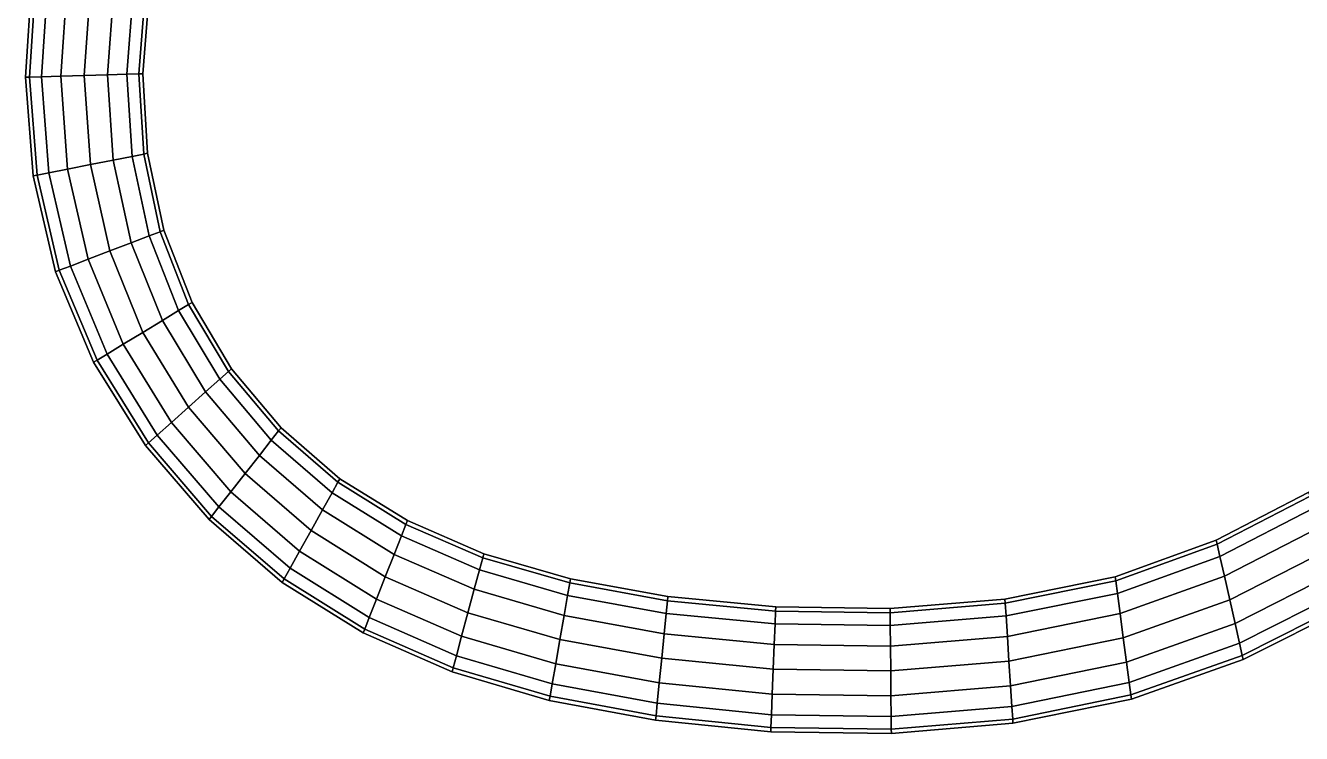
# Model space of a CAD drawing. Extents: x -69847 to 69397, y -182924 to 65597.
# Drawn here: x -69847 to -25111, y -74578 to -49749 of the extents above; entities that cross this region are included whole.
import ezdxf

# ---------------------------------------------------------------- set-up
doc = ezdxf.new("R2010")
doc.units = 0

msp = doc.modelspace()

# ---------------------------------------------------------------- linework, layer by layer
for points in [[(-69847.289063, -51560.792969, 196062.875), (-69706.898438, -51556.648438, 195174.203125), (-69487.710938, -48126.832031, 195705.453125), (-69627.984375, -48108.851563, 196594.125)], [(-69706.898438, -51556.648438, 196951.546875), (-69847.289063, -51560.792969, 196062.875), (-69627.984375, -48108.851563, 196594.125), (-69487.710938, -48126.832031, 197482.796875)], [(-69706.898438, -51556.648438, 195174.203125), (-69285.726563, -51544.210938, 194437.875), (-69066.890625, -48180.78125, 194969.125), (-69487.710938, -48126.832031, 195705.453125)], [(-69285.726563, -51544.210938, 197687.875), (-69706.898438, -51556.648438, 196951.546875), (-69487.710938, -48126.832031, 197482.796875), (-69066.890625, -48180.78125, 198219.125)], [(-68388.90625, -48267.695313, 198676.15625), (-68607.171875, -51524.167969, 198144.90625), (-69285.726563, -51544.210938, 197687.875), (-69066.890625, -48180.78125, 198219.125)], [(-69285.726563, -51544.210938, 194437.875), (-68607.171875, -51524.167969, 193980.84375), (-68388.90625, -48267.695313, 194512.09375), (-69066.890625, -48180.78125, 194969.125)], [(-67570.640625, -48372.59375, 198828.5), (-67788.234375, -51499.984375, 198297.25), (-68607.171875, -51524.167969, 198144.90625), (-68388.90625, -48267.695313, 198676.15625)], [(-68607.171875, -51524.167969, 193980.84375), (-67788.234375, -51499.984375, 193828.5), (-67570.640625, -48372.59375, 194359.75), (-68388.90625, -48267.695313, 194512.09375)], [(-66752.382813, -48477.492188, 198676.15625), (-66969.289063, -51475.800781, 198144.90625), (-67788.234375, -51499.984375, 198297.25), (-67570.640625, -48372.59375, 198828.5)], [(-67788.234375, -51499.984375, 193828.5), (-66969.289063, -51475.800781, 193980.84375), (-66752.382813, -48477.492188, 194512.09375), (-67570.640625, -48372.59375, 194359.75)], [(-66074.398438, -48564.40625, 198219.125), (-66290.734375, -51455.761719, 197687.875), (-66969.289063, -51475.800781, 198144.90625), (-66752.382813, -48477.492188, 198676.15625)], [(-66969.289063, -51475.800781, 193980.84375), (-66290.734375, -51455.761719, 194437.875), (-66074.398438, -48564.40625, 194969.125), (-66752.382813, -48477.492188, 194512.09375)], [(-66074.398438, -48564.40625, 194969.125), (-66290.734375, -51455.761719, 194437.875), (-65869.5625, -51443.320313, 195174.203125), (-65653.578125, -48618.355469, 195705.453125)], [(-65653.578125, -48618.355469, 197482.796875), (-65869.5625, -51443.320313, 196951.546875), (-66290.734375, -51455.761719, 197687.875), (-66074.398438, -48564.40625, 198219.125)], [(-65653.578125, -48618.355469, 195705.453125), (-65869.5625, -51443.320313, 195174.203125), (-65729.171875, -51439.175781, 196062.875), (-65513.304688, -48636.335938, 196594.125)], [(-65513.304688, -48636.335938, 196594.125), (-65729.171875, -51439.175781, 196062.875), (-65869.5625, -51443.320313, 196951.546875), (-65653.578125, -48618.355469, 197482.796875)], [(-66290.734375, -51455.761719, 194437.875), (-66112.992188, -54337.980469, 193969.125), (-65702.242188, -54257.324219, 194705.453125), (-65869.5625, -51443.320313, 195174.203125)], [(-65869.5625, -51443.320313, 196951.546875), (-65702.242188, -54257.324219, 196482.796875), (-66112.992188, -54337.980469, 197219.125), (-66290.734375, -51455.761719, 197687.875)], [(-65869.5625, -51443.320313, 195174.203125), (-65702.242188, -54257.324219, 194705.453125), (-65565.328125, -54230.4375, 195594.125), (-65729.171875, -51439.175781, 196062.875)], [(-65729.171875, -51439.175781, 196062.875), (-65565.328125, -54230.4375, 195594.125), (-65702.242188, -54257.324219, 196482.796875), (-65869.5625, -51443.320313, 196951.546875)], [(-69581.546875, -55019.082031, 195594.125), (-69444.625, -54992.199219, 194705.453125), (-69706.898438, -51556.648438, 195174.203125), (-69847.289063, -51560.792969, 196062.875)], [(-69444.625, -54992.199219, 196482.796875), (-69581.546875, -55019.082031, 195594.125), (-69847.289063, -51560.792969, 196062.875), (-69706.898438, -51556.648438, 196951.546875)], [(-69444.625, -54992.199219, 194705.453125), (-69033.875, -54911.542969, 193969.125), (-69285.726563, -51544.210938, 194437.875), (-69706.898438, -51556.648438, 195174.203125)], [(-69033.875, -54911.542969, 197219.125), (-69444.625, -54992.199219, 196482.796875), (-69706.898438, -51556.648438, 196951.546875), (-69285.726563, -51544.210938, 197687.875)], [(-68607.171875, -51524.167969, 198144.90625), (-68372.117188, -54781.59375, 197676.15625), (-69033.875, -54911.542969, 197219.125), (-69285.726563, -51544.210938, 197687.875)], [(-69033.875, -54911.542969, 193969.125), (-68372.117188, -54781.59375, 193512.09375), (-68607.171875, -51524.167969, 193980.84375), (-69285.726563, -51544.210938, 194437.875)], [(-67788.234375, -51499.984375, 198297.25), (-67573.4375, -54624.761719, 197828.5), (-68372.117188, -54781.59375, 197676.15625), (-68607.171875, -51524.167969, 198144.90625)], [(-68372.117188, -54781.59375, 193512.09375), (-67573.4375, -54624.761719, 193359.75), (-67788.234375, -51499.984375, 193828.5), (-68607.171875, -51524.167969, 193980.84375)], [(-66969.289063, -51475.800781, 198144.90625), (-66774.757813, -54467.929688, 197676.15625), (-67573.4375, -54624.761719, 197828.5), (-67788.234375, -51499.984375, 198297.25)], [(-67573.4375, -54624.761719, 193359.75), (-66774.757813, -54467.929688, 193512.09375), (-66969.289063, -51475.800781, 193980.84375), (-67788.234375, -51499.984375, 193828.5)], [(-66290.734375, -51455.761719, 197687.875), (-66112.992188, -54337.980469, 197219.125), (-66774.757813, -54467.929688, 197676.15625), (-66969.289063, -51475.800781, 198144.90625)], [(-66774.757813, -54467.929688, 193512.09375), (-66112.992188, -54337.980469, 193969.125), (-66290.734375, -51455.761719, 194437.875), (-66969.289063, -51475.800781, 193980.84375)], [(-66774.757813, -54467.929688, 197676.15625), (-66139.8125, -57367.484375, 197269.90625), (-66894.445313, -57656.613281, 197422.25), (-67573.4375, -54624.761719, 197828.5)], [(-66894.445313, -57656.613281, 192953.5), (-66139.8125, -57367.484375, 193105.84375), (-66774.757813, -54467.929688, 193512.09375), (-67573.4375, -54624.761719, 193359.75)], [(-66112.992188, -54337.980469, 197219.125), (-65514.546875, -57127.917969, 196812.875), (-66139.8125, -57367.484375, 197269.90625), (-66774.757813, -54467.929688, 197676.15625)], [(-66139.8125, -57367.484375, 193105.84375), (-65514.546875, -57127.917969, 193562.875), (-66112.992188, -54337.980469, 193969.125), (-66774.757813, -54467.929688, 193512.09375)], [(-66112.992188, -54337.980469, 193969.125), (-65514.546875, -57127.917969, 193562.875), (-65126.445313, -56979.222656, 194299.203125), (-65702.242188, -54257.324219, 194705.453125)], [(-65702.242188, -54257.324219, 196482.796875), (-65126.445313, -56979.222656, 196076.546875), (-65514.546875, -57127.917969, 196812.875), (-66112.992188, -54337.980469, 197219.125)], [(-65702.242188, -54257.324219, 194705.453125), (-65126.445313, -56979.222656, 194299.203125), (-64997.085938, -56929.65625, 195187.875), (-65565.328125, -54230.4375, 195594.125)], [(-65565.328125, -54230.4375, 195594.125), (-64997.085938, -56929.65625, 195187.875), (-65126.445313, -56979.222656, 196076.546875), (-65702.242188, -54257.324219, 196482.796875)], [(-68791.8125, -58383.574219, 195187.875), (-68662.445313, -58334.007813, 194299.203125), (-69444.625, -54992.199219, 194705.453125), (-69581.546875, -55019.082031, 195594.125)], [(-68662.445313, -58334.007813, 196076.546875), (-68791.8125, -58383.574219, 195187.875), (-69581.546875, -55019.082031, 195594.125), (-69444.625, -54992.199219, 196482.796875)], [(-68662.445313, -58334.007813, 194299.203125), (-68274.34375, -58185.3125, 193562.875), (-69033.875, -54911.542969, 193969.125), (-69444.625, -54992.199219, 194705.453125)], [(-68274.34375, -58185.3125, 196812.875), (-68662.445313, -58334.007813, 196076.546875), (-69444.625, -54992.199219, 196482.796875), (-69033.875, -54911.542969, 197219.125)], [(-68372.117188, -54781.59375, 197676.15625), (-67649.078125, -57945.746094, 197269.90625), (-68274.34375, -58185.3125, 196812.875), (-69033.875, -54911.542969, 197219.125)], [(-68274.34375, -58185.3125, 193562.875), (-67649.078125, -57945.746094, 193105.84375), (-68372.117188, -54781.59375, 193512.09375), (-69033.875, -54911.542969, 193969.125)], [(-67573.4375, -54624.761719, 197828.5), (-66894.445313, -57656.613281, 197422.25), (-67649.078125, -57945.746094, 197269.90625), (-68372.117188, -54781.59375, 197676.15625)], [(-67649.078125, -57945.746094, 193105.84375), (-66894.445313, -57656.613281, 192953.5), (-67573.4375, -54624.761719, 193359.75), (-68372.117188, -54781.59375, 193512.09375)], [(-65514.546875, -57127.917969, 196812.875), (-64479.96875, -59749.25, 196469.125), (-65048.21875, -60094.722656, 196926.15625), (-66139.8125, -57367.484375, 197269.90625)], [(-65048.21875, -60094.722656, 192762.09375), (-64479.96875, -59749.25, 193219.125), (-65514.546875, -57127.917969, 193562.875), (-66139.8125, -57367.484375, 193105.84375)], [(-65514.546875, -57127.917969, 193562.875), (-64479.96875, -59749.25, 193219.125), (-64127.261719, -59534.816406, 193955.453125), (-65126.445313, -56979.222656, 194299.203125)], [(-65126.445313, -56979.222656, 196076.546875), (-64127.261719, -59534.816406, 195732.796875), (-64479.96875, -59749.25, 196469.125), (-65514.546875, -57127.917969, 196812.875)], [(-65126.445313, -56979.222656, 194299.203125), (-64127.261719, -59534.816406, 193955.453125), (-64009.695313, -59463.339844, 194844.125), (-64997.085938, -56929.65625, 195187.875)], [(-64997.085938, -56929.65625, 195187.875), (-64009.695313, -59463.339844, 194844.125), (-64127.261719, -59534.816406, 195732.796875), (-65126.445313, -56979.222656, 196076.546875)], [(-66894.445313, -57656.613281, 197422.25), (-65734.039063, -60511.675781, 197078.5), (-66419.851563, -60928.625, 196926.15625), (-67649.078125, -57945.746094, 197269.90625)], [(-66419.851563, -60928.625, 192762.09375), (-65734.039063, -60511.675781, 192609.75), (-66894.445313, -57656.613281, 192953.5), (-67649.078125, -57945.746094, 193105.84375)], [(-66139.8125, -57367.484375, 197269.90625), (-65048.21875, -60094.722656, 196926.15625), (-65734.039063, -60511.675781, 197078.5), (-66894.445313, -57656.613281, 197422.25)], [(-65734.039063, -60511.675781, 192609.75), (-65048.21875, -60094.722656, 192762.09375), (-66139.8125, -57367.484375, 193105.84375), (-66894.445313, -57656.613281, 192953.5)], [(-67649.078125, -57945.746094, 197269.90625), (-66419.851563, -60928.625, 196926.15625), (-66988.101563, -61274.101563, 196469.125), (-68274.34375, -58185.3125, 196812.875)], [(-66988.101563, -61274.101563, 193219.125), (-66419.851563, -60928.625, 192762.09375), (-67649.078125, -57945.746094, 193105.84375), (-68274.34375, -58185.3125, 193562.875)], [(-67458.375, -61560.011719, 194844.125), (-67340.804688, -61488.53125, 193955.453125), (-68662.445313, -58334.007813, 194299.203125), (-68791.8125, -58383.574219, 195187.875)], [(-67340.804688, -61488.53125, 195732.796875), (-67458.375, -61560.011719, 194844.125), (-68791.8125, -58383.574219, 195187.875), (-68662.445313, -58334.007813, 196076.546875)], [(-67340.804688, -61488.53125, 193955.453125), (-66988.101563, -61274.101563, 193219.125), (-68274.34375, -58185.3125, 193562.875), (-68662.445313, -58334.007813, 194299.203125)], [(-66988.101563, -61274.101563, 196469.125), (-67340.804688, -61488.53125, 195732.796875), (-68662.445313, -58334.007813, 196076.546875), (-68274.34375, -58185.3125, 196812.875)], [(-64127.261719, -59534.816406, 193955.453125), (-62730.863281, -61877.675781, 193674.203125), (-62628.246094, -61785.910156, 194562.875), (-64009.695313, -59463.339844, 194844.125)], [(-64009.695313, -59463.339844, 194844.125), (-62628.246094, -61785.910156, 194562.875), (-62730.863281, -61877.675781, 195451.546875), (-64127.261719, -59534.816406, 195732.796875)], [(-64479.96875, -59749.25, 196469.125), (-63038.726563, -62152.976563, 196187.875), (-63534.726563, -62596.511719, 196644.90625), (-65048.21875, -60094.722656, 196926.15625)], [(-63534.726563, -62596.511719, 192480.84375), (-63038.726563, -62152.976563, 192937.875), (-64479.96875, -59749.25, 193219.125), (-65048.21875, -60094.722656, 192762.09375)], [(-64479.96875, -59749.25, 193219.125), (-63038.726563, -62152.976563, 192937.875), (-62730.863281, -61877.675781, 193674.203125), (-64127.261719, -59534.816406, 193955.453125)], [(-64127.261719, -59534.816406, 195732.796875), (-62730.863281, -61877.675781, 195451.546875), (-63038.726563, -62152.976563, 196187.875), (-64479.96875, -59749.25, 196469.125)], [(-65048.21875, -60094.722656, 196926.15625), (-63534.726563, -62596.511719, 196644.90625), (-64133.347656, -63131.8125, 196797.25), (-65734.039063, -60511.675781, 197078.5)], [(-64133.347656, -63131.8125, 192328.5), (-63534.726563, -62596.511719, 192480.84375), (-65048.21875, -60094.722656, 192762.09375), (-65734.039063, -60511.675781, 192609.75)], [(-65734.039063, -60511.675781, 197078.5), (-64133.347656, -63131.8125, 196797.25), (-64731.96875, -63667.117188, 196644.90625), (-66419.851563, -60928.625, 196926.15625)], [(-64731.96875, -63667.117188, 192480.84375), (-64133.347656, -63131.8125, 192328.5), (-65734.039063, -60511.675781, 192609.75), (-66419.851563, -60928.625, 192762.09375)], [(-65535.835938, -64385.953125, 193674.203125), (-65227.96875, -64110.65625, 192937.875), (-66988.101563, -61274.101563, 193219.125), (-67340.804688, -61488.53125, 193955.453125)], [(-65227.96875, -64110.65625, 196187.875), (-65535.835938, -64385.953125, 195451.546875), (-67340.804688, -61488.53125, 195732.796875), (-66988.101563, -61274.101563, 196469.125)], [(-66419.851563, -60928.625, 196926.15625), (-64731.96875, -63667.117188, 196644.90625), (-65227.96875, -64110.65625, 196187.875), (-66988.101563, -61274.101563, 196469.125)], [(-65227.96875, -64110.65625, 192937.875), (-64731.96875, -63667.117188, 192480.84375), (-66419.851563, -60928.625, 192762.09375), (-66988.101563, -61274.101563, 193219.125)], [(-65638.453125, -64477.71875, 194562.875), (-65535.835938, -64385.953125, 193674.203125), (-67340.804688, -61488.53125, 193955.453125), (-67458.375, -61560.011719, 194844.125)], [(-65535.835938, -64385.953125, 195451.546875), (-65638.453125, -64477.71875, 194562.875), (-67458.375, -61560.011719, 194844.125), (-67340.804688, -61488.53125, 195732.796875)], [(-63038.726563, -62152.976563, 196187.875), (-61231.488281, -64296.929688, 195969.125), (-61646.835938, -64826.371094, 196426.15625), (-63534.726563, -62596.511719, 196644.90625)], [(-61646.835938, -64826.371094, 192262.09375), (-61231.488281, -64296.929688, 192719.125), (-63038.726563, -62152.976563, 192937.875), (-63534.726563, -62596.511719, 192480.84375)], [(-63038.726563, -62152.976563, 192937.875), (-61231.488281, -64296.929688, 192719.125), (-60973.6875, -63968.3125, 193455.453125), (-62730.863281, -61877.675781, 193674.203125)], [(-62730.863281, -61877.675781, 195451.546875), (-60973.6875, -63968.3125, 195232.796875), (-61231.488281, -64296.929688, 195969.125), (-63038.726563, -62152.976563, 196187.875)], [(-62730.863281, -61877.675781, 193674.203125), (-60973.6875, -63968.3125, 193455.453125), (-60887.753906, -63858.773438, 194344.125), (-62628.246094, -61785.910156, 194562.875)], [(-62628.246094, -61785.910156, 194562.875), (-60887.753906, -63858.773438, 194344.125), (-60973.6875, -63968.3125, 195232.796875), (-62730.863281, -61877.675781, 195451.546875)], [(-63534.726563, -62596.511719, 196644.90625), (-61646.835938, -64826.371094, 196426.15625), (-62148.121094, -65465.34375, 196578.5), (-64133.347656, -63131.8125, 196797.25)], [(-62148.117188, -65465.34375, 192109.75), (-61646.835938, -64826.371094, 192262.09375), (-63534.726563, -62596.511719, 192480.84375), (-64133.347656, -63131.8125, 192328.5)], [(-64133.347656, -63131.8125, 196797.25), (-62148.121094, -65465.34375, 196578.5), (-62649.402344, -66104.328125, 196426.15625), (-64731.96875, -63667.117188, 196644.90625)], [(-62649.402344, -66104.328125, 192262.09375), (-62148.117188, -65465.34375, 192109.75), (-64133.347656, -63131.8125, 192328.5), (-64731.96875, -63667.117188, 192480.84375)], [(-64731.96875, -63667.117188, 196644.90625), (-62649.402344, -66104.328125, 196426.15625), (-63064.75, -66633.765625, 195969.125), (-65227.96875, -64110.65625, 196187.875)], [(-63064.746094, -66633.765625, 192719.125), (-62649.402344, -66104.328125, 192262.09375), (-64731.96875, -63667.117188, 192480.84375), (-65227.96875, -64110.65625, 192937.875)], [(-61231.488281, -64296.929688, 192719.125), (-59098.933594, -66138.953125, 192562.875), (-58892.171875, -65767.242188, 193299.203125), (-60973.6875, -63968.3125, 193455.453125)], [(-60973.6875, -63968.3125, 195232.796875), (-58892.171875, -65767.242188, 195076.546875), (-59098.933594, -66138.953125, 195812.875), (-61231.488281, -64296.929688, 195969.125)], [(-60973.6875, -63968.3125, 193455.453125), (-58892.171875, -65767.242188, 193299.203125), (-58823.253906, -65643.335938, 194187.875), (-60887.753906, -63858.773438, 194344.125)], [(-60887.753906, -63858.773438, 194344.125), (-58823.253906, -65643.335938, 194187.875), (-58892.171875, -65767.242188, 195076.546875), (-60973.6875, -63968.3125, 195232.796875)], [(-63408.484375, -67071.921875, 194344.125), (-63322.550781, -66962.382813, 193455.453125), (-65535.835938, -64385.953125, 193674.203125), (-65638.453125, -64477.71875, 194562.875)], [(-63322.550781, -66962.382813, 195232.796875), (-63408.484375, -67071.921875, 194344.125), (-65638.453125, -64477.71875, 194562.875), (-65535.835938, -64385.953125, 195451.546875)], [(-63322.550781, -66962.382813, 193455.453125), (-63064.746094, -66633.765625, 192719.125), (-65227.96875, -64110.65625, 192937.875), (-65535.835938, -64385.953125, 193674.203125)], [(-63064.75, -66633.765625, 195969.125), (-63322.550781, -66962.382813, 195232.796875), (-65535.835938, -64385.953125, 195451.546875), (-65227.96875, -64110.65625, 196187.875)], [(-61231.488281, -64296.929688, 195969.125), (-59098.933594, -66138.953125, 195812.875), (-59432.050781, -66737.8125, 196269.90625), (-61646.835938, -64826.371094, 196426.15625)], [(-59432.046875, -66737.8125, 192105.84375), (-59098.933594, -66138.953125, 192562.875), (-61231.488281, -64296.929688, 192719.125), (-61646.835938, -64826.371094, 192262.09375)], [(-61646.835938, -64826.371094, 196426.15625), (-59432.050781, -66737.8125, 196269.90625), (-59834.085938, -67460.585938, 196422.25), (-62148.121094, -65465.34375, 196578.5)], [(-59834.085938, -67460.585938, 191953.5), (-59432.046875, -66737.8125, 192105.84375), (-61646.835938, -64826.371094, 192262.09375), (-62148.117188, -65465.34375, 192109.75)], [(-62148.121094, -65465.34375, 196578.5), (-59834.085938, -67460.585938, 196422.25), (-60236.121094, -68183.351563, 196269.90625), (-62649.402344, -66104.328125, 196426.15625)], [(-60236.121094, -68183.351563, 192105.84375), (-59834.085938, -67460.585938, 191953.5), (-62148.117188, -65465.34375, 192109.75), (-62649.402344, -66104.328125, 192262.09375)], [(-58892.171875, -65767.242188, 193299.203125), (-56511.6875, -67245.367188, 193202.84375), (-56458.875, -67111.109375, 194091.515625), (-58823.253906, -65643.335938, 194187.875)], [(-58823.253906, -65643.335938, 194187.875), (-56458.875, -67111.109375, 194091.515625), (-56511.6875, -67245.367188, 194980.1875), (-58892.171875, -65767.242188, 195076.546875)], [(-62649.402344, -66104.328125, 196426.15625), (-60236.121094, -68183.351563, 196269.90625), (-60569.238281, -68782.21875, 195812.875), (-63064.75, -66633.765625, 195969.125)], [(-60569.234375, -68782.21875, 192562.875), (-60236.121094, -68183.351563, 192105.84375), (-62649.402344, -66104.328125, 192262.09375), (-63064.746094, -66633.765625, 192719.125)], [(-59098.933594, -66138.953125, 195812.875), (-56670.132813, -67648.125, 195716.515625), (-56925.40625, -68297.023438, 196173.546875), (-59432.050781, -66737.8125, 196269.90625)], [(-56925.40625, -68297.023438, 192009.484375), (-56670.132813, -67648.125, 192466.515625), (-59098.933594, -66138.953125, 192562.875), (-59432.046875, -66737.8125, 192105.84375)], [(-59098.933594, -66138.953125, 192562.875), (-56670.132813, -67648.125, 192466.515625), (-56511.6875, -67245.367188, 193202.84375), (-58892.171875, -65767.242188, 193299.203125)], [(-58892.171875, -65767.242188, 195076.546875), (-56511.6875, -67245.367188, 194980.1875), (-56670.132813, -67648.125, 195716.515625), (-59098.933594, -66138.953125, 195812.875)], [(-28066.033203, -67942.992188, 193132.53125), (-24811.339844, -66252.632813, 193132.53125), (-24858.335938, -66115.601563, 194021.203125), (-28098.109375, -67800.484375, 194021.203125)], [(-28098.109375, -67800.484375, 194021.203125), (-24858.335938, -66115.601563, 194021.203125), (-24811.339844, -66252.632813, 194909.875), (-28066.033203, -67942.992188, 194909.875)], [(-60775.996094, -69153.921875, 193299.203125), (-60569.234375, -68782.21875, 192562.875), (-63064.746094, -66633.765625, 192719.125), (-63322.550781, -66962.382813, 193455.453125)], [(-60569.238281, -68782.21875, 195812.875), (-60776, -69153.921875, 195076.546875), (-63322.550781, -66962.382813, 195232.796875), (-63064.75, -66633.765625, 195969.125)], [(-27969.804688, -68370.492188, 192396.203125), (-24670.347656, -66663.726563, 192396.203125), (-24811.339844, -66252.632813, 193132.53125), (-28066.033203, -67942.992188, 193132.53125)], [(-28066.033203, -67942.992188, 194909.875), (-24811.339844, -66252.632813, 194909.875), (-24670.347656, -66663.726563, 195646.203125), (-27969.804688, -68370.492188, 195646.203125)], [(-60844.917969, -69277.828125, 194187.875), (-60775.996094, -69153.921875, 193299.203125), (-63322.550781, -66962.382813, 193455.453125), (-63408.484375, -67071.921875, 194344.125)], [(-60776, -69153.921875, 195076.546875), (-60844.917969, -69277.828125, 194187.875), (-63408.484375, -67071.921875, 194344.125), (-63322.550781, -66962.382813, 195232.796875)], [(-59432.050781, -66737.8125, 196269.90625), (-56925.40625, -68297.023438, 196173.546875), (-57233.492188, -69080.171875, 196325.890625), (-59834.085938, -67460.585938, 196422.25)], [(-57233.492188, -69080.171875, 191857.140625), (-56925.40625, -68297.023438, 192009.484375), (-59432.046875, -66737.8125, 192105.84375), (-59834.085938, -67460.585938, 191953.5)], [(-24670.347656, -66663.726563, 195646.203125), (-24443.193359, -67326.046875, 196103.234375), (-27814.767578, -69059.25, 196103.234375), (-27969.804688, -68370.492188, 195646.203125)], [(-27814.767578, -69059.25, 191939.171875), (-24443.193359, -67326.046875, 191939.171875), (-24670.347656, -66663.726563, 192396.203125), (-27969.804688, -68370.492188, 192396.203125)], [(-59834.085938, -67460.585938, 196422.25), (-57233.492188, -69080.171875, 196325.890625), (-57541.582031, -69863.320313, 196173.546875), (-60236.121094, -68183.351563, 196269.90625)], [(-57541.578125, -69863.320313, 192009.484375), (-57233.492188, -69080.171875, 191857.140625), (-59834.085938, -67460.585938, 191953.5), (-60236.121094, -68183.351563, 192105.84375)], [(-56670.132813, -67648.125, 192466.515625), (-53927.761719, -68838.585938, 192417.03125), (-53813.328125, -68415.15625, 193153.359375), (-56511.6875, -67245.367188, 193202.84375)], [(-56511.6875, -67245.367188, 194980.1875), (-53813.328125, -68415.15625, 194930.703125), (-53927.761719, -68838.585938, 195667.03125), (-56670.132813, -67648.125, 195716.515625)], [(-56511.6875, -67245.367188, 193202.84375), (-53813.328125, -68415.15625, 193153.359375), (-53775.183594, -68274.015625, 194042.03125), (-56458.875, -67111.109375, 194091.515625)], [(-56458.875, -67111.109375, 194091.515625), (-53775.183594, -68274.015625, 194042.03125), (-53813.328125, -68415.15625, 194930.703125), (-56511.6875, -67245.367188, 194980.1875)], [(-24443.193359, -67326.046875, 196103.234375), (-24169.042969, -68125.40625, 196255.578125), (-27627.654297, -69890.507813, 196255.578125), (-27814.767578, -69059.25, 196103.234375)], [(-27627.654297, -69890.507813, 191786.828125), (-24169.042969, -68125.40625, 191786.828125), (-24443.193359, -67326.046875, 191939.171875), (-27814.767578, -69059.25, 191939.171875)], [(-56670.132813, -67648.125, 195716.515625), (-53927.761719, -68838.585938, 195667.03125), (-54112.128906, -69520.765625, 196124.0625), (-56925.40625, -68297.023438, 196173.546875)], [(-54112.125, -69520.765625, 191960), (-53927.761719, -68838.585938, 192417.03125), (-56670.132813, -67648.125, 192466.515625), (-56925.40625, -68297.023438, 192009.484375)], [(-31624.410156, -69225.632813, 193132.53125), (-28066.033203, -67942.992188, 193132.53125), (-28098.109375, -67800.484375, 194021.203125), (-31643.773438, -69079.34375, 194021.203125)], [(-31643.773438, -69079.34375, 194021.203125), (-28098.109375, -67800.484375, 194021.203125), (-28066.033203, -67942.992188, 194909.875), (-31624.410156, -69225.632813, 194909.875)], [(-31566.324219, -69664.5, 192396.203125), (-27969.804688, -68370.492188, 192396.203125), (-28066.033203, -67942.992188, 193132.53125), (-31624.410156, -69225.632813, 193132.53125)], [(-31624.410156, -69225.632813, 194909.875), (-28066.033203, -67942.992188, 194909.875), (-27969.804688, -68370.492188, 195646.203125), (-31566.324219, -69664.5, 195646.203125)], [(-60236.121094, -68183.351563, 196269.90625), (-57541.582031, -69863.320313, 196173.546875), (-57796.855469, -70512.210938, 195716.515625), (-60569.238281, -68782.21875, 195812.875)], [(-57796.851563, -70512.210938, 192466.515625), (-57541.578125, -69863.320313, 192009.484375), (-60236.121094, -68183.351563, 192105.84375), (-60569.234375, -68782.21875, 192562.875)], [(-56925.40625, -68297.023438, 196173.546875), (-54112.128906, -69520.765625, 196124.0625), (-54334.636719, -70344.09375, 196276.40625), (-57233.492188, -69080.171875, 196325.890625)], [(-54334.636719, -70344.09375, 191807.65625), (-54112.125, -69520.765625, 191960), (-56925.40625, -68297.023438, 192009.484375), (-57233.492188, -69080.171875, 191857.140625)], [(-53927.761719, -68838.585938, 192417.03125), (-50842.890625, -69735.710938, 192398.8125), (-50767.113281, -69299.5, 193135.140625), (-53813.328125, -68415.15625, 193153.359375)], [(-53813.328125, -68415.15625, 194930.703125), (-50767.113281, -69299.5, 194912.484375), (-50842.890625, -69735.710938, 195648.8125), (-53927.761719, -68838.585938, 195667.03125)], [(-53813.328125, -68415.15625, 193153.359375), (-50767.113281, -69299.5, 193135.140625), (-50741.855469, -69154.101563, 194023.8125), (-53775.183594, -68274.015625, 194042.03125)], [(-53775.183594, -68274.015625, 194042.03125), (-50741.855469, -69154.101563, 194023.8125), (-50767.113281, -69299.5, 194912.484375), (-53813.328125, -68415.15625, 194930.703125)], [(-27969.804688, -68370.492188, 195646.203125), (-27814.767578, -69059.25, 196103.234375), (-31472.738281, -70371.5625, 196103.234375), (-31566.324219, -69664.5, 195646.203125)], [(-31472.738281, -70371.5625, 191939.171875), (-27814.767578, -69059.25, 191939.171875), (-27969.804688, -68370.492188, 192396.203125), (-31566.324219, -69664.5, 192396.203125)], [(-24169.042969, -68125.40625, 196255.578125), (-23894.892578, -68924.757813, 196103.234375), (-27440.542969, -70721.765625, 196103.234375), (-27627.654297, -69890.507813, 196255.578125)], [(-27440.542969, -70721.765625, 191939.171875), (-23894.892578, -68924.757813, 191939.171875), (-24169.042969, -68125.40625, 191786.828125), (-27627.654297, -69890.507813, 191786.828125)], [(-57796.855469, -70512.210938, 195716.515625), (-57955.296875, -70914.976563, 194980.1875), (-60776, -69153.921875, 195076.546875), (-60569.238281, -68782.21875, 195812.875)], [(-57955.296875, -70914.976563, 193202.84375), (-57796.851563, -70512.210938, 192466.515625), (-60569.234375, -68782.21875, 192562.875), (-60775.996094, -69153.921875, 193299.203125)], [(-53927.761719, -68838.585938, 195667.03125), (-50842.890625, -69735.710938, 195648.8125), (-50964.976563, -70438.5, 196105.84375), (-54112.128906, -69520.765625, 196124.0625)], [(-50964.976563, -70438.5, 191941.78125), (-50842.890625, -69735.710938, 192398.8125), (-53927.761719, -68838.585938, 192417.03125), (-54112.125, -69520.765625, 191960)], [(-58008.113281, -71049.234375, 194091.515625), (-57955.296875, -70914.976563, 193202.84375), (-60775.996094, -69153.921875, 193299.203125), (-60844.917969, -69277.828125, 194187.875)], [(-57955.296875, -70914.976563, 194980.1875), (-58008.113281, -71049.234375, 194091.515625), (-60844.917969, -69277.828125, 194187.875), (-60776, -69153.921875, 195076.546875)], [(-57233.492188, -69080.171875, 196325.890625), (-54334.636719, -70344.09375, 196276.40625), (-54557.148438, -71167.421875, 196124.0625), (-57541.582031, -69863.320313, 196173.546875)], [(-54557.144531, -71167.421875, 191960), (-54334.636719, -70344.09375, 191807.65625), (-57233.492188, -69080.171875, 191857.140625), (-57541.578125, -69863.320313, 192009.484375)], [(-50842.890625, -69735.710938, 192398.8125), (-47386.597656, -70364.898438, 192396.203125), (-47343.070313, -69921.265625, 193132.53125), (-50767.113281, -69299.5, 193135.140625)], [(-50767.113281, -69299.5, 194912.484375), (-47343.070313, -69921.265625, 194909.875), (-47386.597656, -70364.898438, 195646.203125), (-50842.890625, -69735.710938, 195648.8125)], [(-50767.113281, -69299.5, 193135.140625), (-47343.070313, -69921.265625, 193132.53125), (-47328.5625, -69773.390625, 194021.203125), (-50741.855469, -69154.101563, 194023.8125)], [(-50741.855469, -69154.101563, 194023.8125), (-47328.5625, -69773.390625, 194021.203125), (-47343.070313, -69921.265625, 194909.875), (-50767.113281, -69299.5, 194912.484375)], [(-35497.867188, -70011.875, 193132.53125), (-31624.410156, -69225.632813, 193132.53125), (-31643.773438, -69079.34375, 194021.203125), (-35507.410156, -69863.296875, 194021.203125)], [(-35507.410156, -69863.296875, 194021.203125), (-31643.773438, -69079.34375, 194021.203125), (-31624.410156, -69225.632813, 194909.875), (-35497.867188, -70011.875, 194909.875)], [(-35469.242188, -70457.617188, 192396.203125), (-31566.324219, -69664.5, 192396.203125), (-31624.410156, -69225.632813, 193132.53125), (-35497.867188, -70011.875, 193132.53125)], [(-35497.867188, -70011.875, 194909.875), (-31624.410156, -69225.632813, 194909.875), (-31566.324219, -69664.5, 195646.203125), (-35469.242188, -70457.617188, 195646.203125)], [(-27814.767578, -69059.25, 196103.234375), (-27627.654297, -69890.507813, 196255.578125), (-31359.792969, -71224.914063, 196255.578125), (-31472.738281, -70371.5625, 196103.234375)], [(-31359.792969, -71224.914063, 191786.828125), (-27627.654297, -69890.507813, 191786.828125), (-27814.767578, -69059.25, 191939.171875), (-31472.738281, -70371.5625, 191939.171875)], [(-23894.892578, -68924.757813, 196103.234375), (-23667.738281, -69587.078125, 195646.203125), (-27285.505859, -71410.523438, 195646.203125), (-27440.542969, -70721.765625, 196103.234375)], [(-27285.505859, -71410.523438, 192396.203125), (-23667.738281, -69587.078125, 192396.203125), (-23894.892578, -68924.757813, 191939.171875), (-27440.542969, -70721.765625, 191939.171875)], [(-54112.128906, -69520.765625, 196124.0625), (-50964.976563, -70438.5, 196105.84375), (-51112.324219, -71286.679688, 196258.1875), (-54334.636719, -70344.09375, 196276.40625)], [(-51112.320313, -71286.679688, 191789.4375), (-50964.976563, -70438.5, 191941.78125), (-54112.125, -69520.765625, 191960), (-54334.636719, -70344.09375, 191807.65625)], [(-50842.890625, -69735.710938, 195648.8125), (-47386.597656, -70364.898438, 195646.203125), (-47456.722656, -71079.640625, 196103.234375), (-50964.976563, -70438.5, 196105.84375)], [(-47456.722656, -71079.640625, 191939.171875), (-47386.597656, -70364.898438, 192396.203125), (-50842.890625, -69735.710938, 192398.8125), (-50964.976563, -70438.5, 191941.78125)], [(-47343.070313, -69921.265625, 193132.53125), (-43548.03125, -70287.476563, 193132.53125), (-43542.085938, -70138.234375, 194021.203125), (-47328.5625, -69773.390625, 194021.203125)], [(-47328.5625, -69773.390625, 194021.203125), (-43542.085938, -70138.234375, 194021.203125), (-43548.03125, -70287.476563, 194909.875), (-47343.070313, -69921.265625, 194909.875)], [(-35469.242188, -70457.617188, 195646.203125), (-31566.324219, -69664.5, 195646.203125), (-31472.738281, -70371.5625, 196103.234375), (-35423.125, -71175.75, 196103.234375)], [(-31472.738281, -70371.5625, 191939.171875), (-31566.324219, -69664.5, 192396.203125), (-35469.242188, -70457.617188, 192396.203125), (-35423.125, -71175.75, 191939.171875)], [(-23526.746094, -69998.171875, 193132.53125), (-23667.738281, -69587.078125, 192396.203125), (-27285.505859, -71410.523438, 192396.203125), (-27189.277344, -71838.03125, 193132.53125)], [(-23667.738281, -69587.078125, 195646.203125), (-23526.746094, -69998.171875, 194909.875), (-27189.277344, -71838.03125, 194909.875), (-27285.505859, -71410.523438, 195646.203125)], [(-57541.582031, -69863.320313, 196173.546875), (-54557.148438, -71167.421875, 196124.0625), (-54741.515625, -71849.609375, 195667.03125), (-57796.855469, -70512.210938, 195716.515625)], [(-54741.511719, -71849.609375, 192417.03125), (-54557.144531, -71167.421875, 191960), (-57541.578125, -69863.320313, 192009.484375), (-57796.851563, -70512.210938, 192466.515625)], [(-47386.597656, -70364.898438, 192396.203125), (-43565.855469, -70735.195313, 192396.203125), (-43548.03125, -70287.476563, 193132.53125), (-47343.070313, -69921.265625, 193132.53125)], [(-47343.070313, -69921.265625, 194909.875), (-43548.03125, -70287.476563, 194909.875), (-43565.855469, -70735.195313, 195646.203125), (-47386.597656, -70364.898438, 195646.203125)], [(-43548.03125, -70287.476563, 193132.53125), (-39536.019531, -70341.75, 193132.53125), (-39537.609375, -70192.234375, 194021.203125), (-43542.085938, -70138.234375, 194021.203125)], [(-43542.085938, -70138.234375, 194021.203125), (-39537.609375, -70192.234375, 194021.203125), (-39536.019531, -70341.75, 194909.875), (-43548.03125, -70287.476563, 194909.875)], [(-39536.019531, -70341.75, 193132.53125), (-35497.867188, -70011.875, 193132.53125), (-35507.410156, -69863.296875, 194021.203125), (-39537.609375, -70192.234375, 194021.203125)], [(-39537.609375, -70192.234375, 194021.203125), (-35507.410156, -69863.296875, 194021.203125), (-35497.867188, -70011.875, 194909.875), (-39536.019531, -70341.75, 194909.875)], [(-39531.246094, -70790.304688, 192396.203125), (-35469.242188, -70457.617188, 192396.203125), (-35497.867188, -70011.875, 193132.53125), (-39536.019531, -70341.75, 193132.53125)], [(-39536.019531, -70341.75, 194909.875), (-35497.867188, -70011.875, 194909.875), (-35469.242188, -70457.617188, 195646.203125), (-39531.246094, -70790.304688, 195646.203125)], [(-27627.654297, -69890.507813, 196255.578125), (-27440.542969, -70721.765625, 196103.234375), (-31246.845703, -72078.265625, 196103.234375), (-31359.792969, -71224.914063, 196255.578125)], [(-31246.845703, -72078.265625, 191939.171875), (-27440.542969, -70721.765625, 191939.171875), (-27627.654297, -69890.507813, 191786.828125), (-31359.792969, -71224.914063, 191786.828125)], [(-23479.75, -70135.203125, 194021.203125), (-23526.746094, -69998.171875, 193132.53125), (-27189.277344, -71838.03125, 193132.53125), (-27157.199219, -71980.53125, 194021.203125)], [(-23526.746094, -69998.171875, 194909.875), (-23479.75, -70135.203125, 194021.203125), (-27157.199219, -71980.53125, 194021.203125), (-27189.277344, -71838.03125, 194909.875)], [(-54855.945313, -72273.03125, 193153.359375), (-54741.511719, -71849.609375, 192417.03125), (-57796.851563, -70512.210938, 192466.515625), (-57955.296875, -70914.976563, 193202.84375)], [(-54741.515625, -71849.609375, 195667.03125), (-54855.949219, -72273.03125, 194930.703125), (-57955.296875, -70914.976563, 194980.1875), (-57796.855469, -70512.210938, 195716.515625)], [(-54334.636719, -70344.09375, 196276.40625), (-51112.324219, -71286.679688, 196258.1875), (-51259.667969, -72134.867188, 196105.84375), (-54557.148438, -71167.421875, 196124.0625)], [(-51259.667969, -72134.867188, 191941.78125), (-51112.320313, -71286.679688, 191789.4375), (-54334.636719, -70344.09375, 191807.65625), (-54557.144531, -71167.421875, 191960)], [(-50964.976563, -70438.5, 196105.84375), (-47456.722656, -71079.640625, 196103.234375), (-47541.359375, -71942.257813, 196255.578125), (-51112.324219, -71286.679688, 196258.1875)], [(-47541.355469, -71942.257813, 191786.828125), (-47456.722656, -71079.640625, 191939.171875), (-50964.976563, -70438.5, 191941.78125), (-51112.320313, -71286.679688, 191789.4375)], [(-47386.597656, -70364.898438, 195646.203125), (-43565.855469, -70735.195313, 195646.203125), (-43594.578125, -71456.523438, 196103.234375), (-47456.722656, -71079.640625, 196103.234375)], [(-43594.578125, -71456.523438, 191939.171875), (-43565.855469, -70735.195313, 192396.203125), (-47386.597656, -70364.898438, 192396.203125), (-47456.722656, -71079.640625, 191939.171875)], [(-43565.855469, -70735.195313, 192396.203125), (-39531.246094, -70790.304688, 192396.203125), (-39536.019531, -70341.75, 193132.53125), (-43548.03125, -70287.476563, 193132.53125)], [(-43548.03125, -70287.476563, 194909.875), (-39536.019531, -70341.75, 194909.875), (-39531.246094, -70790.304688, 195646.203125), (-43565.855469, -70735.195313, 195646.203125)], [(-39531.246094, -70790.304688, 195646.203125), (-35469.242188, -70457.617188, 195646.203125), (-35423.125, -71175.75, 196103.234375), (-39523.558594, -71512.976563, 196103.234375)], [(-35423.125, -71175.75, 191939.171875), (-35469.242188, -70457.617188, 192396.203125), (-39531.246094, -70790.304688, 192396.203125), (-39523.558594, -71512.976563, 191939.171875)], [(-35423.125, -71175.75, 196103.234375), (-31472.738281, -70371.5625, 196103.234375), (-31359.792969, -71224.914063, 196255.578125), (-35367.464844, -72042.46875, 196255.578125)], [(-31359.792969, -71224.914063, 191786.828125), (-31472.738281, -70371.5625, 191939.171875), (-35423.125, -71175.75, 191939.171875), (-35367.464844, -72042.46875, 191786.828125)], [(-54894.09375, -72414.171875, 194042.03125), (-54855.945313, -72273.03125, 193153.359375), (-57955.296875, -70914.976563, 193202.84375), (-58008.113281, -71049.234375, 194091.515625)], [(-54855.949219, -72273.03125, 194930.703125), (-54894.09375, -72414.171875, 194042.03125), (-58008.113281, -71049.234375, 194091.515625), (-57955.296875, -70914.976563, 194980.1875)], [(-47456.722656, -71079.640625, 196103.234375), (-43594.578125, -71456.523438, 196103.234375), (-43629.246094, -72327.085938, 196255.578125), (-47541.359375, -71942.257813, 196255.578125)], [(-43629.242188, -72327.085938, 191786.828125), (-43594.578125, -71456.523438, 191939.171875), (-47456.722656, -71079.640625, 191939.171875), (-47541.355469, -71942.257813, 191786.828125)], [(-43565.855469, -70735.195313, 195646.203125), (-39531.246094, -70790.304688, 195646.203125), (-39523.558594, -71512.976563, 196103.234375), (-43594.578125, -71456.523438, 196103.234375)], [(-39523.558594, -71512.976563, 191939.171875), (-39531.246094, -70790.304688, 192396.203125), (-43565.855469, -70735.195313, 192396.203125), (-43594.578125, -71456.523438, 191939.171875)], [(-27440.542969, -70721.765625, 196103.234375), (-27285.505859, -71410.523438, 195646.203125), (-31153.261719, -72785.328125, 195646.203125), (-31246.845703, -72078.265625, 196103.234375)], [(-31153.261719, -72785.328125, 192396.203125), (-27285.505859, -71410.523438, 192396.203125), (-27440.542969, -70721.765625, 191939.171875), (-31246.845703, -72078.265625, 191939.171875)], [(-54557.148438, -71167.421875, 196124.0625), (-51259.667969, -72134.867188, 196105.84375), (-51381.753906, -72837.65625, 195648.8125), (-54741.515625, -71849.609375, 195667.03125)], [(-51381.753906, -72837.65625, 192398.8125), (-51259.667969, -72134.867188, 191941.78125), (-54557.144531, -71167.421875, 191960), (-54741.511719, -71849.609375, 192417.03125)], [(-51112.324219, -71286.679688, 196258.1875), (-47541.359375, -71942.257813, 196255.578125), (-47625.992188, -72804.882813, 196103.234375), (-51259.667969, -72134.867188, 196105.84375)], [(-47625.992188, -72804.882813, 191939.171875), (-47541.355469, -71942.257813, 191786.828125), (-51112.320313, -71286.679688, 191789.4375), (-51259.667969, -72134.867188, 191941.78125)], [(-43594.578125, -71456.523438, 196103.234375), (-39523.558594, -71512.976563, 196103.234375), (-39514.28125, -72385.171875, 196255.578125), (-43629.246094, -72327.085938, 196255.578125)], [(-39514.28125, -72385.171875, 191786.828125), (-39523.558594, -71512.976563, 191939.171875), (-43594.578125, -71456.523438, 191939.171875), (-43629.242188, -72327.085938, 191786.828125)], [(-39523.558594, -71512.976563, 196103.234375), (-35423.125, -71175.75, 196103.234375), (-35367.464844, -72042.46875, 196255.578125), (-39514.28125, -72385.171875, 196255.578125)], [(-35367.464844, -72042.46875, 191786.828125), (-35423.125, -71175.75, 191939.171875), (-39523.558594, -71512.976563, 191939.171875), (-39514.28125, -72385.171875, 191786.828125)], [(-35367.464844, -72042.46875, 196255.578125), (-31359.792969, -71224.914063, 196255.578125), (-31246.845703, -72078.265625, 196103.234375), (-35311.808594, -72909.179688, 196103.234375)], [(-31246.845703, -72078.265625, 191939.171875), (-31359.792969, -71224.914063, 191786.828125), (-35367.464844, -72042.46875, 191786.828125), (-35311.808594, -72909.179688, 191939.171875)], [(-27189.277344, -71838.03125, 193132.53125), (-27285.505859, -71410.523438, 192396.203125), (-31153.261719, -72785.328125, 192396.203125), (-31095.175781, -73224.195313, 193132.53125)], [(-27285.505859, -71410.523438, 195646.203125), (-27189.277344, -71838.03125, 194909.875), (-31095.175781, -73224.195313, 194909.875), (-31153.261719, -72785.328125, 195646.203125)], [(-51381.753906, -72837.65625, 195648.8125), (-51457.535156, -73273.867188, 194912.484375), (-54855.949219, -72273.03125, 194930.703125), (-54741.515625, -71849.609375, 195667.03125)], [(-51457.53125, -73273.867188, 193135.140625), (-51381.753906, -72837.65625, 192398.8125), (-54741.511719, -71849.609375, 192417.03125), (-54855.945313, -72273.03125, 193153.359375)], [(-47541.359375, -71942.257813, 196255.578125), (-43629.246094, -72327.085938, 196255.578125), (-43663.910156, -73197.65625, 196103.234375), (-47625.992188, -72804.882813, 196103.234375)], [(-43663.910156, -73197.65625, 191939.171875), (-43629.242188, -72327.085938, 191786.828125), (-47541.355469, -71942.257813, 191786.828125), (-47625.992188, -72804.882813, 191939.171875)], [(-27157.199219, -71980.53125, 194021.203125), (-27189.277344, -71838.03125, 193132.53125), (-31095.175781, -73224.195313, 193132.53125), (-31075.8125, -73370.484375, 194021.203125)], [(-27189.277344, -71838.03125, 194909.875), (-27157.199219, -71980.53125, 194021.203125), (-31075.8125, -73370.484375, 194021.203125), (-31095.175781, -73224.195313, 194909.875)], [(-51482.792969, -73419.273438, 194023.8125), (-51457.53125, -73273.867188, 193135.140625), (-54855.945313, -72273.03125, 193153.359375), (-54894.09375, -72414.171875, 194042.03125)], [(-51457.535156, -73273.867188, 194912.484375), (-51482.792969, -73419.273438, 194023.8125), (-54894.09375, -72414.171875, 194042.03125), (-54855.949219, -72273.03125, 194930.703125)], [(-51259.667969, -72134.867188, 196105.84375), (-47625.992188, -72804.882813, 196103.234375), (-47696.117188, -73519.625, 195646.203125), (-51381.753906, -72837.65625, 195648.8125)], [(-47696.117188, -73519.625, 192396.203125), (-47625.992188, -72804.882813, 191939.171875), (-51259.667969, -72134.867188, 191941.78125), (-51381.753906, -72837.65625, 192398.8125)], [(-43629.246094, -72327.085938, 196255.578125), (-39514.28125, -72385.171875, 196255.578125), (-39505.003906, -73257.367188, 196103.234375), (-43663.910156, -73197.65625, 196103.234375)], [(-39505.003906, -73257.367188, 191939.171875), (-39514.28125, -72385.171875, 191786.828125), (-43629.242188, -72327.085938, 191786.828125), (-43663.910156, -73197.65625, 191939.171875)], [(-39514.28125, -72385.171875, 196255.578125), (-35367.464844, -72042.46875, 196255.578125), (-35311.808594, -72909.179688, 196103.234375), (-39505.003906, -73257.367188, 196103.234375)], [(-35311.808594, -72909.179688, 191939.171875), (-35367.464844, -72042.46875, 191786.828125), (-39514.28125, -72385.171875, 191786.828125), (-39505.003906, -73257.367188, 191939.171875)], [(-35311.808594, -72909.179688, 196103.234375), (-31246.845703, -72078.265625, 196103.234375), (-31153.261719, -72785.328125, 195646.203125), (-35265.691406, -73627.3125, 195646.203125)], [(-31153.261719, -72785.328125, 192396.203125), (-31246.845703, -72078.265625, 191939.171875), (-35311.808594, -72909.179688, 191939.171875), (-35265.691406, -73627.3125, 192396.203125)], [(-47696.117188, -73519.625, 195646.203125), (-47739.644531, -73963.257813, 194909.875), (-51457.535156, -73273.867188, 194912.484375), (-51381.753906, -72837.65625, 195648.8125)], [(-47739.644531, -73963.257813, 193132.53125), (-47696.117188, -73519.625, 192396.203125), (-51381.753906, -72837.65625, 192398.8125), (-51457.53125, -73273.867188, 193135.140625)], [(-47625.992188, -72804.882813, 196103.234375), (-43663.910156, -73197.65625, 196103.234375), (-43692.632813, -73918.984375, 195646.203125), (-47696.117188, -73519.625, 195646.203125)], [(-43692.632813, -73918.984375, 192396.203125), (-43663.910156, -73197.65625, 191939.171875), (-47625.992188, -72804.882813, 191939.171875), (-47696.117188, -73519.625, 192396.203125)], [(-39505.003906, -73257.367188, 196103.234375), (-35311.808594, -72909.179688, 196103.234375), (-35265.691406, -73627.3125, 195646.203125), (-39497.316406, -73980.039063, 195646.203125)], [(-35265.691406, -73627.3125, 192396.203125), (-35311.808594, -72909.179688, 191939.171875), (-39505.003906, -73257.367188, 191939.171875), (-39497.316406, -73980.039063, 192396.203125)], [(-31095.175781, -73224.195313, 193132.53125), (-31153.261719, -72785.328125, 192396.203125), (-35265.691406, -73627.3125, 192396.203125), (-35237.066406, -74073.054688, 193132.53125)], [(-31153.261719, -72785.328125, 195646.203125), (-31095.175781, -73224.195313, 194909.875), (-35237.066406, -74073.054688, 194909.875), (-35265.691406, -73627.3125, 195646.203125)], [(-47754.152344, -74111.132813, 194021.203125), (-47739.644531, -73963.257813, 193132.53125), (-51457.53125, -73273.867188, 193135.140625), (-51482.792969, -73419.273438, 194023.8125)], [(-47739.644531, -73963.257813, 194909.875), (-47754.152344, -74111.132813, 194021.203125), (-51482.792969, -73419.273438, 194023.8125), (-51457.535156, -73273.867188, 194912.484375)], [(-43663.910156, -73197.65625, 196103.234375), (-39505.003906, -73257.367188, 196103.234375), (-39497.316406, -73980.039063, 195646.203125), (-43692.632813, -73918.984375, 195646.203125)], [(-39497.316406, -73980.039063, 192396.203125), (-39505.003906, -73257.367188, 191939.171875), (-43663.910156, -73197.65625, 191939.171875), (-43692.632813, -73918.984375, 192396.203125)], [(-31075.8125, -73370.484375, 194021.203125), (-31095.175781, -73224.195313, 193132.53125), (-35237.066406, -74073.054688, 193132.53125), (-35227.523438, -74221.632813, 194021.203125)], [(-31095.175781, -73224.195313, 194909.875), (-31075.8125, -73370.484375, 194021.203125), (-35227.523438, -74221.632813, 194021.203125), (-35237.066406, -74073.054688, 194909.875)], [(-43710.457031, -74366.703125, 193132.53125), (-43692.632813, -73918.984375, 192396.203125), (-47696.117188, -73519.625, 192396.203125), (-47739.644531, -73963.257813, 193132.53125)], [(-43692.632813, -73918.984375, 195646.203125), (-43710.457031, -74366.703125, 194909.875), (-47739.644531, -73963.257813, 194909.875), (-47696.117188, -73519.625, 195646.203125)], [(-35237.066406, -74073.054688, 193132.53125), (-35265.691406, -73627.3125, 192396.203125), (-39497.316406, -73980.039063, 192396.203125), (-39492.546875, -74428.59375, 193132.53125)], [(-35265.691406, -73627.3125, 195646.203125), (-35237.066406, -74073.054688, 194909.875), (-39492.546875, -74428.59375, 194909.875), (-39497.316406, -73980.039063, 195646.203125)], [(-43716.402344, -74515.945313, 194021.203125), (-43710.457031, -74366.703125, 193132.53125), (-47739.644531, -73963.257813, 193132.53125), (-47754.152344, -74111.132813, 194021.203125)], [(-43710.457031, -74366.703125, 194909.875), (-43716.402344, -74515.945313, 194021.203125), (-47754.152344, -74111.132813, 194021.203125), (-47739.644531, -73963.257813, 194909.875)], [(-39492.546875, -74428.59375, 193132.53125), (-39497.316406, -73980.039063, 192396.203125), (-43692.632813, -73918.984375, 192396.203125), (-43710.457031, -74366.703125, 193132.53125)], [(-39497.316406, -73980.039063, 195646.203125), (-39492.546875, -74428.59375, 194909.875), (-43710.457031, -74366.703125, 194909.875), (-43692.632813, -73918.984375, 195646.203125)], [(-35227.523438, -74221.632813, 194021.203125), (-35237.066406, -74073.054688, 193132.53125), (-39492.546875, -74428.59375, 193132.53125), (-39490.957031, -74578.117188, 194021.203125)], [(-35237.066406, -74073.054688, 194909.875), (-35227.523438, -74221.632813, 194021.203125), (-39490.957031, -74578.117188, 194021.203125), (-39492.546875, -74428.59375, 194909.875)], [(-39490.957031, -74578.117188, 194021.203125), (-39492.546875, -74428.59375, 193132.53125), (-43710.457031, -74366.703125, 193132.53125), (-43716.402344, -74515.945313, 194021.203125)], [(-39492.546875, -74428.59375, 194909.875), (-39490.957031, -74578.117188, 194021.203125), (-43716.402344, -74515.945313, 194021.203125), (-43710.457031, -74366.703125, 194909.875)]]:
    msp.add_3dface(points)

doc.saveas('drawing.dxf')
